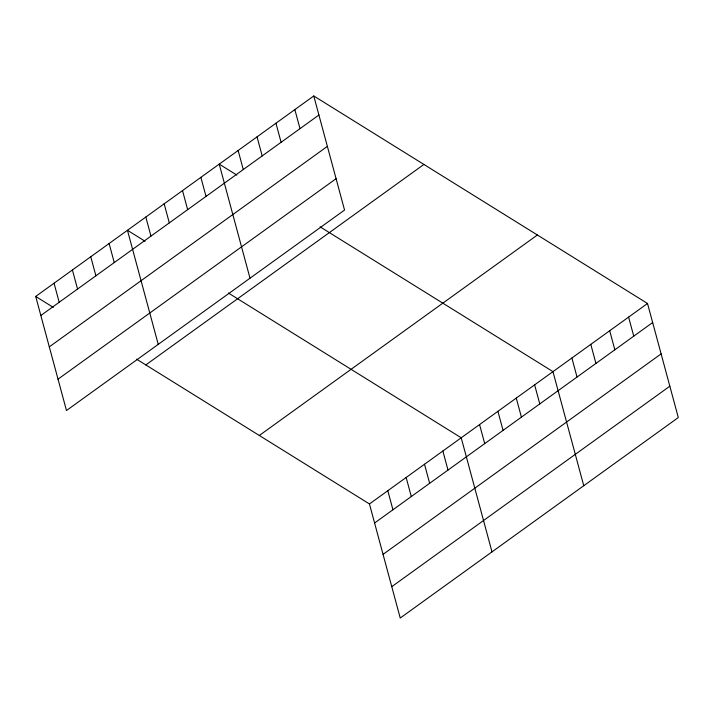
<?xml version="1.0" encoding="UTF-8"?>
<svg xmlns="http://www.w3.org/2000/svg" width="714" height="714" viewBox="0 0 714 714"><rect width="100%" height="100%" fill="white"/><g stroke="black" fill="none" stroke-linecap="round" stroke-linejoin="round"><path stroke-width="1.07" d="M313.767 95.971L344.55 210.05L66.482 410.523L35.7 296.444L313.767 95.971L647.518 303.477L678.3 417.556L400.233 618.029L369.45 503.95L136.579 359.169M40.841 315.499L318.908 115.025M49.302 346.861L327.369 146.379M58.021 379.17L336.089 178.687M145.834 364.925L423.902 164.443M259.316 435.478L537.383 234.995M369.45 503.95L647.518 303.477M374.591 523.005L652.658 322.532M383.052 554.367L661.119 353.885M391.772 586.676L669.839 386.194M236.807 175.064L219.225 164.131L250.007 278.21M320.104 226.856L552.975 371.637L583.757 485.716M145.049 241.225L127.458 230.292L158.24 344.371M228.346 293.008L461.217 437.798L491.991 551.877M35.7 296.444L53.282 307.377M628.606 317.105L633.755 336.16M609.702 330.743L614.843 349.798M590.79 344.371L595.931 363.426M571.887 358L577.028 377.063M534.625 384.864L539.766 403.928M516.267 398.1L521.416 417.154M497.917 411.335L503.058 430.39M479.567 424.562L484.708 443.617M442.858 451.025L447.999 470.08M424.509 464.261L429.649 483.316M406.159 477.487L411.3 496.542M294.855 109.599L300.005 128.654M387.8 490.723L392.95 509.778M275.952 123.236L281.093 142.291M257.04 136.865L262.181 155.92M238.137 150.493L243.278 169.557M200.875 177.358L206.016 196.421M182.516 190.593L187.666 209.648M164.166 203.82L169.307 222.884M145.817 217.056L150.957 236.111M109.108 243.519L114.249 262.573M90.758 256.754L95.899 275.809M72.409 269.981L77.549 289.036M54.05 283.217L59.191 302.272"/></g></svg>
